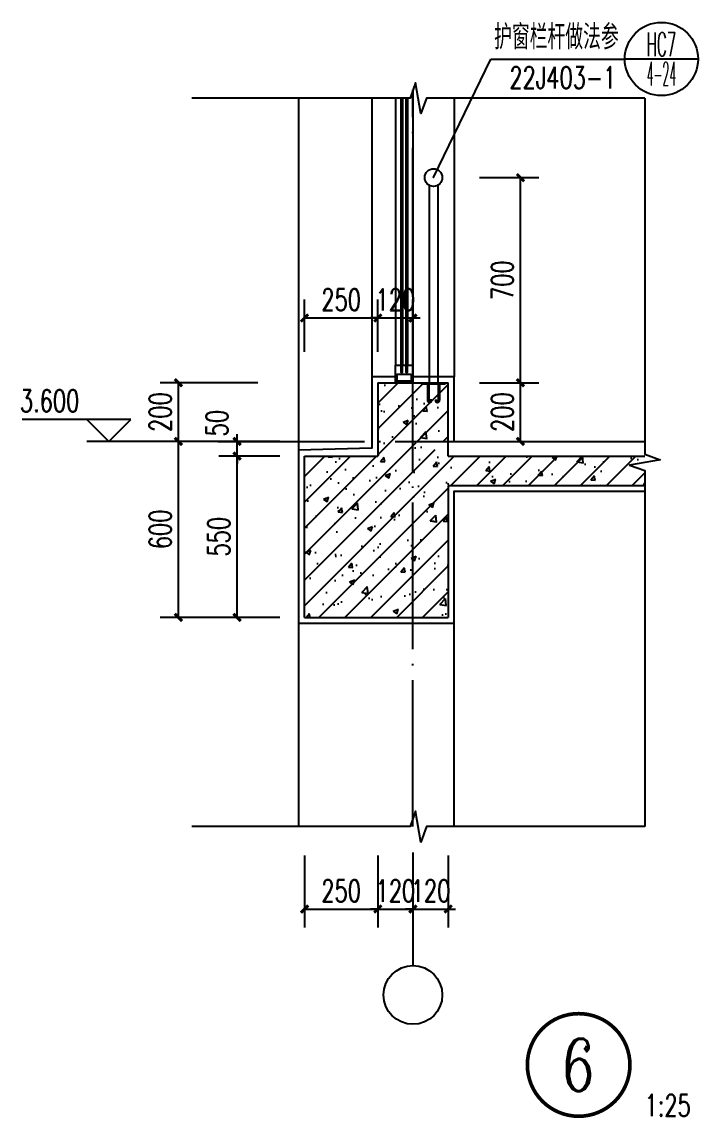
# Model space of a CAD drawing. Extents: x 79570 to 678837, y -1139230 to -612789.
# Drawn here: x 666247 to 668554, y -796478 to -792740 of the extents above; entities that cross this region are included whole.
import ezdxf
from ezdxf.enums import TextEntityAlignment as Align

# ---------------------------------------------------------------- set-up
doc = ezdxf.new("R2010")
doc.units = 0
doc.header["$LTSCALE"] = 1000
doc.header["$MEASUREMENT"] = 0
doc.linetypes.add('DOTE', pattern=[2.42, 2, -0.2, 0.02, -0.2])
for name, color, linetype in [('A-剖-0.20mm.......SECT-L04', 42, 'Continuous'), ('A-剖-填充.........SECT-PATT', 156, 'Continuous'), ('A-立-护栏栏杆.....ELEV-RAIL', 123, 'Continuous'), ('A-立-线.18........ELEV-L.18', 153, 'Continuous'), ('A-通-结构剖线.....COMM-STRU-SECT', 20, 'Continuous'), ('A-通-轴线.........COMM-GRID', 27, 'DOTE'), ('A-通-门窗剖线.....COMM-GLAZ-SECT', 150, 'Continuous'), ('AXIS', 3, 'Continuous'), ('AXIS_TEXT', 7, 'Continuous'), ('DIM_ELEV', 3, 'Continuous'), ('DIM_IDEN', 210, 'Continuous'), ('DIM_SYMB', 3, 'Continuous'), ('PUB_DIM', 3, 'Continuous'), ('PUB_TEXT', 7, 'Continuous')]:
    doc.layers.add(name, color=color, linetype=linetype)
doc.styles.add('_TCH_DIM', font='SIMPLEX', dxfattribs={"bigfont": 'GBCBIG'})
doc.styles.add('_TCH_DIM_T3', font='SIMPLEX', dxfattribs={"width": 0.705882, "bigfont": 'GBCBIG'})
doc.styles.add('_TCH_LABEL', font='COMPLEX', dxfattribs={"bigfont": 'GBCBIG'})
doc.styles.add('COMPLEX', font='COMPLEX')
doc.styles.add('R5-WALL-DIMS-D$0$_TCH_DIM', font='SIMPLEX', dxfattribs={"bigfont": 'GBCBIG'})
doc.dimstyles.new('_TCH_ARCH&&25', dxfattribs={"dimtxt": 74.375, "dimasz": 25, "dimexe": 62.5, "dimexo": 75, "dimgap": 25, "dimtad": 1, "dimdec": 0, "dimzin": 0, "dimdsep": 46, "dimtxsty": '_TCH_DIM_T3', "dimblk": 'ARCHTICK', "dimcen": 0.09, "dimclrt": 7, "dimazin": 2, "dimtfac": 1, "dimtdec": 0, "dimtix": 1, "dimtmove": 2, "dimatfit": 3, "dimfxl": 1, "dimtolj": 1, "dimtzin": 0, "dimarcsym": 0})

# ---------------------------------------------------------------- blocks, each defined once
blk = doc.blocks.new('_AXISO')
blk.add_circle((0, 0), 0.5)
at = {"layer": 'AXIS_TEXT', "style": 'COMPLEX', "width": 1.041667}
blk.add_attdef('A', text='', height=0.56, dxfattribs=at).set_placement((-0.25, -0.28), (0.25, -0.28), align=Align.FIT)
blk = doc.blocks.new('A$C7B8302AA')
at = {"layer": 'A-通-门窗剖线.....COMM-GLAZ-SECT'}
for points in [[(-5.8, -58.3), (-5.8, 0), (-64.2, 0), (-64.2, -58.3), (-46.1, -58.3), (-46.1, -35), (-40.3, -35), (-40.3, -58.3), (-29.8, -58.3), (-29.8, -35), (-23.9, -35), (-23.9, -58.3)], [(-11.7, -29.2), (-11.7, -5.8), (-58.3, -5.8), (-58.3, -29.2), (-49, -29.2), (-49, -29.2), (-34.4, -29.2), (-34.4, -29.2), (-33.8, -29.2), (-33.8, -29.2), (-15.2, -29.2), (-15.2, -29.2)]]:
    blk.add_lwpolyline(points, close=True, dxfattribs=at)
blk = doc.blocks.new('全a80ym')
at = {"layer": 'A-立-护栏栏杆.....ELEV-RAIL'}
for p, q in [((-40, -5), (-40, 0)), ((-40, 0), (40, 0)), ((40, -5), (-40, -5)), ((-20.6, -5), (-20.6, -59.5)), ((-15.6, -5), (-15.6, -59.5)), ((15.6, -5), (15.6, -59.5)), ((20.6, -5), (20.6, -59.5)), ((40, 0), (40, -5)), ((-6, -59.5), (-11, -59.5)), ((6, -59.5), (11, -59.5))]:
    blk.add_line(p, q, dxfattribs=at)
for centre, radius in [((-13.3, -59.5), 7.28), ((-13.3, -59.5), 2.28), ((13.3, -59.5), 7.28), ((13.3, -59.5), 2.28)]:
    blk.add_arc(centre, radius, 180, 0, dxfattribs=at)
blk = doc.blocks.new('_ArchTick')
at = {"color": 0, "linetype": 'ByBlock', "const_width": 0.4}
blk.add_lwpolyline([(-0.5, -0.5), (0.5, 0.5)], dxfattribs=at)
blk = doc.blocks.new('*D3354')
at = {"layer": 'Defpoints', "color": 0, "transparency": 16777216}
for p in [(667211.2, -795508.1), (667461.2, -795508.1), (667461.2, -795765.5)]:
    blk.add_point(p, dxfattribs=at)
at = {"layer": 'PUB_DIM', "color": 0, "lineweight": -2, "transparency": 16777216}
for p, q in [((667211.2, -795583.1), (667211.2, -795828)), ((667461.2, -795583.1), (667461.2, -795828)), ((667211.2, -795765.5), (667461.2, -795765.5))]:
    blk.add_line(p, q, dxfattribs=at)
at = {"layer": 'PUB_DIM', "color": 0, "lineweight": -2, "transparency": 16777216, "xscale": 25, "yscale": 25, "zscale": 25, "rotation": 180}
blk.add_blockref('_ArchTick', (667211.2, -795765.5), dxfattribs=at)
at = {"layer": 'PUB_DIM', "color": 0, "lineweight": -2, "transparency": 16777216, "xscale": 25, "yscale": 25, "zscale": 25}
blk.add_blockref('_ArchTick', (667461.2, -795765.5), dxfattribs=at)
at = {"layer": 'PUB_DIM', "color": 7, "transparency": 16777216, "insert": (667336.2, -795703.3), "char_height": 74.38, "attachment_point": 5, "style": '_TCH_DIM_T3'}
blk.add_mtext('\\A1;250', dxfattribs=at)
blk = doc.blocks.new('*D3355')
at = {"layer": 'Defpoints', "color": 0, "transparency": 16777216}
for p in [(667461.2, -795508.1), (667581.2, -795508.1), (667581.2, -795765.5)]:
    blk.add_point(p, dxfattribs=at)
at = {"layer": 'PUB_DIM', "color": 0, "lineweight": -2, "transparency": 16777216}
for p, q in [((667461.2, -795583.1), (667461.2, -795828)), ((667581.2, -795583.1), (667581.2, -795828)), ((667461.2, -795765.5), (667436.2, -795765.5)), ((667461.2, -795765.5), (667581.2, -795765.5)), ((667581.2, -795765.5), (667606.2, -795765.5))]:
    blk.add_line(p, q, dxfattribs=at)
at = {"layer": 'PUB_DIM', "color": 0, "lineweight": -2, "transparency": 16777216, "xscale": 25, "yscale": 25, "zscale": 25}
blk.add_blockref('_ArchTick', (667461.2, -795765.5), dxfattribs=at)
at = {"layer": 'PUB_DIM', "color": 0, "lineweight": -2, "transparency": 16777216, "xscale": 25, "yscale": 25, "zscale": 25, "rotation": 180}
blk.add_blockref('_ArchTick', (667581.2, -795765.5), dxfattribs=at)
at = {"layer": 'PUB_DIM', "color": 7, "transparency": 16777216, "insert": (667521.2, -795703.3), "char_height": 74.38, "attachment_point": 5, "style": '_TCH_DIM_T3'}
blk.add_mtext('\\A1;120', dxfattribs=at)
blk = doc.blocks.new('*D3356')
at = {"layer": 'Defpoints', "color": 0, "transparency": 16777216}
for p in [(667581.2, -795508.1), (667701.2, -795508.1), (667701.2, -795765.5)]:
    blk.add_point(p, dxfattribs=at)
at = {"layer": 'PUB_DIM', "color": 0, "lineweight": -2, "transparency": 16777216}
for p, q in [((667581.2, -795583.1), (667581.2, -795828)), ((667701.2, -795583.1), (667701.2, -795828)), ((667581.2, -795765.5), (667556.2, -795765.5)), ((667581.2, -795765.5), (667701.2, -795765.5)), ((667701.2, -795765.5), (667726.2, -795765.5))]:
    blk.add_line(p, q, dxfattribs=at)
at = {"layer": 'PUB_DIM', "color": 0, "lineweight": -2, "transparency": 16777216, "xscale": 25, "yscale": 25, "zscale": 25}
blk.add_blockref('_ArchTick', (667581.2, -795765.5), dxfattribs=at)
at = {"layer": 'PUB_DIM', "color": 0, "lineweight": -2, "transparency": 16777216, "xscale": 25, "yscale": 25, "zscale": 25, "rotation": 180}
blk.add_blockref('_ArchTick', (667701.2, -795765.5), dxfattribs=at)
at = {"layer": 'PUB_DIM', "color": 7, "transparency": 16777216, "insert": (667641.2, -795703.3), "char_height": 74.38, "attachment_point": 5, "style": '_TCH_DIM_T3'}
blk.add_mtext('\\A1;120', dxfattribs=at)
blk = doc.blocks.new('*D3357')
at = {"layer": 'Defpoints', "color": 0, "transparency": 16777216}
for p in [(666981.2, -794170.6), (667201.7, -794170.6), (667201.7, -794220.6)]:
    blk.add_point(p, dxfattribs=at)
at = {"layer": 'PUB_DIM', "color": 0, "lineweight": -2, "transparency": 16777216}
for p, q in [((666981.2, -794170.6), (666981.2, -794145.6)), ((667126.7, -794170.6), (666918.7, -794170.6)), ((666981.2, -794220.6), (666981.2, -794170.6)), ((667126.7, -794220.6), (666918.7, -794220.6)), ((666981.2, -794220.6), (666981.2, -794245.6))]:
    blk.add_line(p, q, dxfattribs=at)
at = {"layer": 'PUB_DIM', "color": 0, "lineweight": -2, "transparency": 16777216, "xscale": 25, "yscale": 25, "zscale": 25}
for p, rotation in [((666981.2, -794170.6), 270), ((666981.2, -794220.6), 90)]:
    blk.add_blockref('_ArchTick', p, dxfattribs=dict(at, rotation=rotation))
at = {"layer": 'PUB_DIM', "color": 7, "transparency": 16777216, "insert": (666912.4, -794108.1), "char_height": 74.38, "attachment_point": 5, "rotation": 90, "style": '_TCH_DIM_T3'}
blk.add_mtext('\\A1;50', dxfattribs=at)
blk = doc.blocks.new('*D3358')
at = {"layer": 'Defpoints', "color": 0, "transparency": 16777216}
for p in [(666981.2, -794220.6), (667201.7, -794220.6), (667201.7, -794770.6)]:
    blk.add_point(p, dxfattribs=at)
at = {"layer": 'PUB_DIM', "color": 0, "lineweight": -2, "transparency": 16777216}
for p, q in [((667126.7, -794220.6), (666918.7, -794220.6)), ((666981.2, -794770.6), (666981.2, -794220.6)), ((667126.7, -794770.6), (666918.7, -794770.6))]:
    blk.add_line(p, q, dxfattribs=at)
at = {"layer": 'PUB_DIM', "color": 0, "lineweight": -2, "transparency": 16777216, "xscale": 25, "yscale": 25, "zscale": 25}
for p, rotation in [((666981.2, -794220.6), 90), ((666981.2, -794770.6), 270)]:
    blk.add_blockref('_ArchTick', p, dxfattribs=dict(at, rotation=rotation))
at = {"layer": 'PUB_DIM', "color": 7, "transparency": 16777216, "insert": (666919, -794495.6), "char_height": 74.38, "attachment_point": 5, "rotation": 90, "style": '_TCH_DIM_T3'}
blk.add_mtext('\\A1;550', dxfattribs=at)
blk = doc.blocks.new('*D3359')
at = {"layer": 'Defpoints', "color": 0, "transparency": 16777216}
for p in [(666781.2, -794170.6), (667126.7, -794170.6), (667126.7, -794770.6)]:
    blk.add_point(p, dxfattribs=at)
at = {"layer": 'PUB_DIM', "color": 0, "lineweight": -2, "transparency": 16777216}
for p, q in [((667051.7, -794170.6), (666718.7, -794170.6)), ((666781.2, -794770.6), (666781.2, -794170.6)), ((667051.7, -794770.6), (666718.7, -794770.6))]:
    blk.add_line(p, q, dxfattribs=at)
at = {"layer": 'PUB_DIM', "color": 0, "lineweight": -2, "transparency": 16777216, "xscale": 25, "yscale": 25, "zscale": 25}
for p, rotation in [((666781.2, -794170.6), 90), ((666781.2, -794770.6), 270)]:
    blk.add_blockref('_ArchTick', p, dxfattribs=dict(at, rotation=rotation))
at = {"layer": 'PUB_DIM', "color": 7, "transparency": 16777216, "insert": (666719, -794470.6), "char_height": 74.38, "attachment_point": 5, "rotation": 90, "style": '_TCH_DIM_T3'}
blk.add_mtext('\\A1;600', dxfattribs=at)
blk = doc.blocks.new('*D3360')
at = {"layer": 'Defpoints', "color": 0, "transparency": 16777216}
for p in [(666781.2, -793970.6), (667126.7, -793970.6), (667126.7, -794170.6)]:
    blk.add_point(p, dxfattribs=at)
at = {"layer": 'PUB_DIM', "color": 0, "lineweight": -2, "transparency": 16777216}
for p, q in [((667051.7, -793970.6), (666718.7, -793970.6)), ((666781.2, -794170.6), (666781.2, -793970.6)), ((667051.7, -794170.6), (666718.7, -794170.6))]:
    blk.add_line(p, q, dxfattribs=at)
at = {"layer": 'PUB_DIM', "color": 0, "lineweight": -2, "transparency": 16777216, "xscale": 25, "yscale": 25, "zscale": 25}
for p, rotation in [((666781.2, -793970.6), 90), ((666781.2, -794170.6), 270)]:
    blk.add_blockref('_ArchTick', p, dxfattribs=dict(at, rotation=rotation))
at = {"layer": 'PUB_DIM', "color": 7, "transparency": 16777216, "insert": (666719, -794070.6), "char_height": 74.38, "attachment_point": 5, "rotation": 90, "style": '_TCH_DIM_T3'}
blk.add_mtext('\\A1;200', dxfattribs=at)
blk = doc.blocks.new('*D3361')
at = {"layer": 'Defpoints', "color": 0, "transparency": 16777216}
for p in [(667461.2, -793749.5), (667211.2, -793939.8), (667461.2, -793939.8)]:
    blk.add_point(p, dxfattribs=at)
at = {"layer": 'PUB_DIM', "color": 0, "lineweight": -2, "transparency": 16777216}
for p, q in [((667211.2, -793864.8), (667211.2, -793687)), ((667461.2, -793864.8), (667461.2, -793687)), ((667211.2, -793749.5), (667461.2, -793749.5))]:
    blk.add_line(p, q, dxfattribs=at)
at = {"layer": 'PUB_DIM', "color": 0, "lineweight": -2, "transparency": 16777216, "xscale": 25, "yscale": 25, "zscale": 25, "rotation": 180}
blk.add_blockref('_ArchTick', (667211.2, -793749.5), dxfattribs=at)
at = {"layer": 'PUB_DIM', "color": 0, "lineweight": -2, "transparency": 16777216, "xscale": 25, "yscale": 25, "zscale": 25}
blk.add_blockref('_ArchTick', (667461.2, -793749.5), dxfattribs=at)
at = {"layer": 'PUB_DIM', "color": 7, "transparency": 16777216, "insert": (667336.2, -793687.3), "char_height": 74.38, "attachment_point": 5, "style": '_TCH_DIM_T3'}
blk.add_mtext('\\A1;250', dxfattribs=at)
blk = doc.blocks.new('*D3362')
at = {"layer": 'Defpoints', "color": 0, "transparency": 16777216}
for p in [(667581.2, -793749.5), (667461.2, -793939.8), (667581.2, -793939.8)]:
    blk.add_point(p, dxfattribs=at)
at = {"layer": 'PUB_DIM', "color": 0, "lineweight": -2, "transparency": 16777216}
for p, q in [((667461.2, -793864.8), (667461.2, -793687)), ((667581.2, -793864.8), (667581.2, -793687)), ((667461.2, -793749.5), (667436.2, -793749.5)), ((667461.2, -793749.5), (667581.2, -793749.5)), ((667581.2, -793749.5), (667606.2, -793749.5))]:
    blk.add_line(p, q, dxfattribs=at)
at = {"layer": 'PUB_DIM', "color": 0, "lineweight": -2, "transparency": 16777216, "xscale": 25, "yscale": 25, "zscale": 25}
blk.add_blockref('_ArchTick', (667461.2, -793749.5), dxfattribs=at)
at = {"layer": 'PUB_DIM', "color": 0, "lineweight": -2, "transparency": 16777216, "xscale": 25, "yscale": 25, "zscale": 25, "rotation": 180}
blk.add_blockref('_ArchTick', (667581.2, -793749.5), dxfattribs=at)
at = {"layer": 'PUB_DIM', "color": 7, "transparency": 16777216, "insert": (667521.2, -793687.3), "char_height": 74.38, "attachment_point": 5, "style": '_TCH_DIM_T3'}
blk.add_mtext('\\A1;120', dxfattribs=at)
blk = doc.blocks.new('*D3363')
at = {"layer": 'Defpoints', "color": 0, "transparency": 16777216}
for p in [(667732.8, -793970.6), (667947.9, -793970.6), (667732.8, -794170.6)]:
    blk.add_point(p, dxfattribs=at)
at = {"layer": 'PUB_DIM', "color": 0, "lineweight": -2, "transparency": 16777216}
for p, q in [((667807.8, -793970.6), (668010.4, -793970.6)), ((667947.9, -794170.6), (667947.9, -793970.6)), ((667807.8, -794170.6), (668010.4, -794170.6))]:
    blk.add_line(p, q, dxfattribs=at)
at = {"layer": 'PUB_DIM', "color": 0, "lineweight": -2, "transparency": 16777216, "xscale": 25, "yscale": 25, "zscale": 25}
for p, rotation in [((667947.9, -793970.6), 90), ((667947.9, -794170.6), 270)]:
    blk.add_blockref('_ArchTick', p, dxfattribs=dict(at, rotation=rotation))
at = {"layer": 'PUB_DIM', "color": 7, "transparency": 16777216, "insert": (667885.8, -794070.6), "char_height": 74.38, "attachment_point": 5, "rotation": 90, "style": '_TCH_DIM_T3'}
blk.add_mtext('\\A1;200', dxfattribs=at)
blk = doc.blocks.new('*D3364')
at = {"layer": 'Defpoints', "color": 0, "transparency": 16777216}
for p in [(667732.8, -793270.6), (667947.9, -793270.6), (667732.8, -793970.6)]:
    blk.add_point(p, dxfattribs=at)
at = {"layer": 'PUB_DIM', "color": 0, "lineweight": -2, "transparency": 16777216}
for p, q in [((667807.8, -793270.6), (668010.4, -793270.6)), ((667947.9, -793970.6), (667947.9, -793270.6)), ((667807.8, -793970.6), (668010.4, -793970.6))]:
    blk.add_line(p, q, dxfattribs=at)
at = {"layer": 'PUB_DIM', "color": 0, "lineweight": -2, "transparency": 16777216, "xscale": 25, "yscale": 25, "zscale": 25}
for p, rotation in [((667947.9, -793270.6), 90), ((667947.9, -793970.6), 270)]:
    blk.add_blockref('_ArchTick', p, dxfattribs=dict(at, rotation=rotation))
at = {"layer": 'PUB_DIM', "color": 7, "transparency": 16777216, "insert": (667885.8, -793620.6), "char_height": 74.38, "attachment_point": 5, "rotation": 90, "style": '_TCH_DIM_T3'}
blk.add_mtext('\\A1;700', dxfattribs=at)

msp = doc.modelspace()

# ---------------------------------------------------------------- hatches: boundary and pattern name
at = {"layer": 'A-剖-填充.........SECT-PATT'}
h = msp.add_hatch(dxfattribs=at)
h.set_pattern_fill('钢筋混凝土', color=256, scale=25)
h.set_pattern_definition([(45, (46319.91, 44375.836), (-44.194174, 44.194174), []), (50, (46319.91, 44375.84), (179.315046, -15.688034), [18.75, -206.25]), (355, (46319.9, 44375.84), (-34.687833, 188.048033), [15, -165]), (100.4514, (46334.85, 44374.53), (144.627345, 172.359886), [15.935047, -175.285528]), (46.1842, (46319.9, 44425.84), (266.81026, -41.379754), [28.125, -309.375]), (96.6356, (46342.14, 44422.4), (233.665676, 243.52947), [23.90257, -262.92825]), (351.1842, (46319.9, 44425.84), (233.665486, 243.52965), [22.5, -247.5]), (21, (46344.91, 44413.34), (149.226763, -100.654723), [18.75, -206.25]), (326, (46344.9, 44413.34), (60.828833, 181.28751), [15, -165]), (71.4514, (46357.34, 44404.95), (210.055657, 80.632624), [15.935047, -175.285528]), (37.5, (46319.91, 44375.836), (3.039964, 83.2234635), [0, -163, 0, -167.5, 0, -165.625]), (7.5, (46319.91, 44375.84), (65.767384, 98.602928), [0, -95.5, 0, -159.25, 0, -63.125]), (327.5, (46264.16, 44375.836), (133.455609, -5.638718), [0, -62.5, 0, -195, 0, -258.75]), (317.5, (46239.16, 44375.84), (145.796542, 25.026246), [0, -81.25, 0, -129.5, 0, -183.75])])
h.paths.add_polyline_path([(667581.2, -794170.6), (667461.2, -794170.6), (667461.2, -794220.6), (667211.2, -794220.6), (667211.2, -794770.6), (667461.2, -794770.6), (667581.2, -794770.6)])
h.paths.add_polyline_path([(667581.2, -794170.6), (667581.2, -794770.6), (667701.2, -794770.6), (667701.2, -794320.6), (668372.4, -794320.6), (668372.4, -794270.1), (668319.9, -794251.4), (668424.9, -794232.9), (668372.4, -794213.8), (668372.4, -794220.6), (667721.2, -794220.6)])
h.paths.add_polyline_path([(667701.2, -793970.6), (667581.2, -793970.6), (667581.2, -794170.6), (667701.2, -794170.6)])
edge = h.paths.add_edge_path(flags=16)
edge.add_line((667630.6, -794030), (667630.6, -793975.6))
edge.add_line((667630.6, -793975.6), (667671.8, -793975.6))
edge.add_line((667671.8, -793975.6), (667671.8, -794030))
edge.add_arc((667664.5, -794030), 7.28, -180, 0, ccw=False)
edge.add_line((667657.2, -794030), (667662.2, -794030))
edge.add_arc((667664.5, -794030), 2.28, 180, 360)
edge.add_line((667666.8, -794030), (667666.8, -793975.6))
edge.add_line((667666.8, -793975.6), (667635.6, -793975.6))
edge.add_line((667635.6, -793975.6), (667635.6, -794030))
edge.add_arc((667637.9, -794030), 2.28, 180, 360)
edge.add_line((667640.2, -794030), (667645.2, -794030))
edge.add_arc((667637.9, -794030), 7.28, -180, 0, ccw=False)
h.paths.add_polyline_path([(667581.2, -793970.6), (667461.2, -793970.6), (667461.2, -794170.6), (667581.2, -794170.6)])

# ---------------------------------------------------------------- linework, layer by layer
at = {"layer": 'A-剖-0.20mm.......SECT-L04'}
msp.add_line((667721.2, -794170.6), (668372.4, -794170.6), dxfattribs=at)
for points in [[(667521.2, -793950.6), (667441.2, -793950.6), (667441.2, -794193.5), (667191.2, -794200.6), (667191.2, -794790.6), (667441.2, -794790.6), (667441.2, -794790.6), (667636.6, -794790.6)], [(667721.2, -794170.6), (667721.2, -793950.6), (667581.2, -793950.6)], [(667581.2, -794790.6), (667721.2, -794790.6), (667721.2, -794340.6), (668372.4, -794340.6)]]:
    msp.add_lwpolyline(points, dxfattribs=at)
at = {"layer": 'A-立-护栏栏杆.....ELEV-RAIL'}
for p, q in [((667636.2, -793296.5), (667636.2, -793970.6)), ((667666.2, -793296.5), (667666.2, -793970.6))]:
    msp.add_line(p, q, dxfattribs=at)
msp.add_circle((667651.2, -793270.6), 30, dxfattribs=at)
at = {"layer": 'A-立-线.18........ELEV-L.18'}
for p, q in [((667191.2, -792999.6), (667191.2, -794200.6)), ((667441.2, -792999.6), (667441.2, -793950.6)), ((667721.2, -792999.6), (667721.2, -793950.6)), ((667191.2, -794790.6), (667191.2, -795484.3)), ((667721.2, -795484.3), (667721.2, -794790.6))]:
    msp.add_line(p, q, dxfattribs=at)
at = {"layer": 'A-通-结构剖线.....COMM-STRU-SECT'}
for p, q in [((667461.2, -793970.6), (667461.2, -794220.6)), ((667461.2, -793970.6), (667701.2, -793970.6)), ((667461.2, -793970.6), (667701.2, -793970.6)), ((667701.2, -794220.6), (667701.2, -793970.6)), ((667211.2, -794770.6), (667211.2, -794220.6)), ((667211.2, -794220.6), (667461.2, -794220.6)), ((667701.2, -794220.6), (668372.4, -794220.6)), ((667701.2, -794320.6), (667701.2, -794770.6)), ((667701.2, -794320.6), (668372.4, -794320.6)), ((667211.2, -794770.6), (667461.2, -794770.6)), ((667461.2, -794770.6), (667701.2, -794770.6)), ((667461.2, -794770.6), (667461.2, -794770.6))]:
    msp.add_line(p, q, dxfattribs=at)
at = {"layer": 'A-通-轴线.........COMM-GRID', "linetype": 'DOTE', "ltscale": 0.25}
for p, q in [((667581.2, -795484.3), (667581.2, -792971.6)), ((666916, -794170.6), (668372.4, -794170.6))]:
    msp.add_line(p, q, dxfattribs=at)
at = {"layer": 'A-通-门窗剖线.....COMM-GLAZ-SECT'}
for points in [[(667521.2, -792999.6), (667521.2, -793910.6)], [(667539.8, -792999.6), (667539.8, -793910.6)], [(667545.8, -792999.6), (667545.8, -793910.6)], [(667556.6, -792999.6), (667556.6, -793910.6)], [(667562.6, -792999.6), (667562.6, -793910.6)], [(667581.2, -792971.6), (667581.2, -793910.6)]]:
    msp.add_lwpolyline(points, dxfattribs=at)
at = {"layer": 'AXIS'}
msp.add_line((667581.2, -795572.6), (667581.2, -795958.4), dxfattribs=at)
at = {"layer": 'DIM_ELEV'}
for p, q in [((666618.7, -794095.6), (666247.9, -794095.6)), ((666543.7, -794170.6), (666468.7, -794095.6)), ((666543.7, -794170.6), (666618.7, -794095.6)), ((666718.7, -794170.6), (666468.7, -794170.6))]:
    msp.add_line(p, q, dxfattribs=at)
at = {"layer": 'DIM_IDEN', "linetype": 'ByBlock'}
for p, q in [((667651.2, -793270.6), (667847.2, -792866.2)), ((667847.2, -792866.2), (668303.8, -792866.2)), ((668553.8, -792866.2), (668303.8, -792866.2))]:
    msp.add_line(p, q, dxfattribs=at)
for centre, radius in [((668428.8, -792866.2), 125), ((667651.1, -793270.7), 0.152)]:
    msp.add_circle(centre, radius, dxfattribs=at)
at = {"layer": 'DIM_SYMB'}
for points in [[(668372.4, -792999.6), (667627.5, -792999.6), (667608.4, -793052.1), (667589.9, -792947.1), (667571.3, -792999.6), (666826.3, -792999.6)], [(668372.4, -792999.6), (668372.4, -794213.8), (668424.9, -794232.9), (668319.9, -794251.4), (668372.4, -794270.1), (668372.4, -795484.3)], [(668372.4, -795484.3), (667627.5, -795484.3), (667608.4, -795536.8), (667589.9, -795431.8), (667571.3, -795484.3), (666826.3, -795484.3)]]:
    msp.add_lwpolyline(points, dxfattribs=at)
at = {"layer": 'DIM_SYMB', "const_width": 12.5}
msp.add_lwpolyline([(668321.4, -796297, 1), (667971.4, -796297, 1)], format="xyb", close=True, dxfattribs=at)

# ---------------------------------------------------------------- block references
at = {"layer": 'A-立-护栏栏杆.....ELEV-RAIL', "extrusion": (0, 0, -1), "xscale": -1, "zscale": -1}
msp.add_blockref('全a80ym', (-667651.2, -793970.6), dxfattribs=at)
at = {"layer": 'A-通-门窗剖线.....COMM-GLAZ-SECT', "xscale": -1.028571428591385, "yscale": 1.028571428591385, "zscale": 1.028571428591385, "rotation": 180}
msp.add_blockref('A$C7B8302AA', (667587.2, -793970.6), dxfattribs=at)
at = {"layer": 'AXIS', "xscale": 200, "yscale": 200, "zscale": 200}
msp.add_blockref('_AXISO', (667581.2, -796058.4), dxfattribs=at)

# ---------------------------------------------------------------- texts
at = {"layer": 'PUB_TEXT', "linetype": 'ByBlock', "style": 'R5-WALL-DIMS-D$0$_TCH_DIM'}
msp.add_text('护窗栏杆做法参', height=84.4, dxfattribs=at).set_placement((667857.8, -792833.4))
at = {"layer": 'PUB_TEXT', "linetype": 'ByBlock', "style": '_TCH_LABEL'}
for s, width, p, p2 in [('HC7', 0.444915, (668378.5, -792856.1), (668479.1, -792856.1)), ('4-24', 0.316265, (668378.5, -792956.8), (668479.1, -792956.8))]:
    msp.add_text(s, height=80.5, dxfattribs=dict(at, width=width)).set_placement(p, p2, align=Align.FIT)
at = {"layer": 'PUB_TEXT', "linetype": 'ByBlock', "style": 'R5-WALL-DIMS-D$0$_TCH_DIM', "width": 0.705882}
msp.add_text('22J403-1', height=74.38, dxfattribs=at).set_placement((667910.1, -792966.8))
at = {"layer": 'PUB_TEXT', "style": '_TCH_DIM', "width": 0.705882}
for s, p in [('3.600', (666240.4, -794069.3)), ('1:25', (668371.4, -796472))]:
    msp.add_text(s, height=74.38, dxfattribs=at).set_placement(p)
at = {"layer": 'PUB_TEXT', "style": '_TCH_LABEL'}
msp.add_text('6', height=178.6, dxfattribs=at).set_placement((668091.1, -796386.2), (668201.7, -796386.2), align=Align.FIT)

# ---------------------------------------------------------------- dimensions: what is measured, and where the dimension line sits
at = {"layer": 'PUB_DIM'}
for p1, p2, distance, picture, middle in [((667732.8, -793970.6), (667732.8, -793270.6), -215.2, '*D3364', (667885.8, -793620.6)), ((667211.2, -793939.8), (667461.2, -793939.8), 190.3, '*D3361', (667336.2, -793687.3)), ((667461.2, -793939.8), (667581.2, -793939.8), 190.3, '*D3362', (667521.2, -793687.3)), ((667126.7, -794170.6), (667126.7, -793970.6), 345.6, '*D3360', (666719, -794070.6)), ((667732.8, -794170.6), (667732.8, -793970.6), -215.2, '*D3363', (667885.8, -794070.6)), ((667126.7, -794770.6), (667126.7, -794170.6), 345.6, '*D3359', (666719, -794470.6)), ((667201.7, -794770.6), (667201.7, -794220.6), 220.6, '*D3358', (666919, -794495.6)), ((667211.2, -795508.1), (667461.2, -795508.1), -257.4, '*D3354', (667336.2, -795703.3)), ((667461.2, -795508.1), (667581.2, -795508.1), -257.4, '*D3355', (667521.2, -795703.3)), ((667581.2, -795508.1), (667701.2, -795508.1), -257.4, '*D3356', (667641.2, -795703.3))]:
    dim = msp.add_aligned_dim(p1=p1, p2=p2, distance=distance, dimstyle='_TCH_ARCH&&25', dxfattribs=at)
    dim.commit()
    dim.dimension.update_dxf_attribs({"geometry": picture, "text_midpoint": middle})
dim = msp.add_linear_dim(base=(666981.2, -794170.6), p1=(667201.7, -794220.6), p2=(667201.7, -794170.6), angle=90, dimstyle='_TCH_ARCH&&25', dxfattribs=at)
dim.commit()
dim.dimension.update_dxf_attribs({"geometry": '*D3357', "text_midpoint": (666912.4, -794108.1), "dimtype": 161})

doc.saveas('drawing.dxf')
